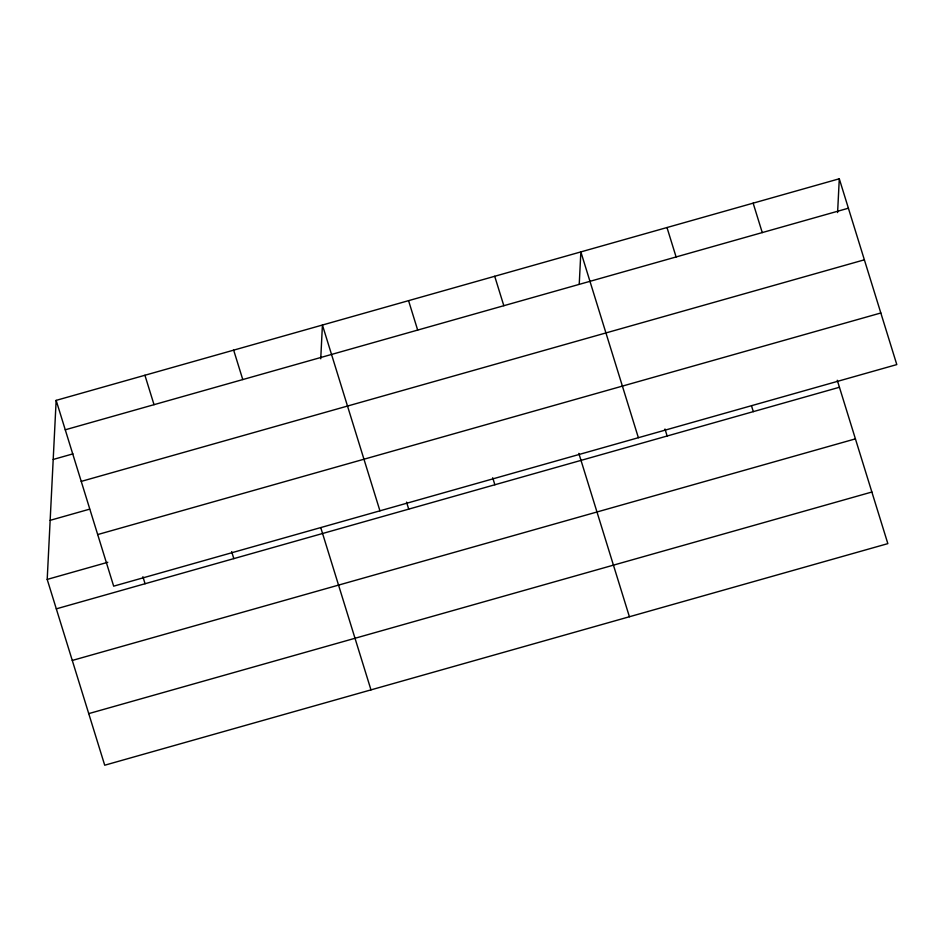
<?xml version="1.0" encoding="UTF-8"?>
<svg xmlns="http://www.w3.org/2000/svg" width="944" height="944" viewBox="0 0 944 944"><rect width="100%" height="100%" fill="white"/><g stroke="black" fill="none" stroke-linecap="round" stroke-linejoin="round"><path stroke-width="1.42" d="M837.269 380.255L887.844 543.626L104.713 765.218L47.2 579.415L56.156 400.374L839.287 178.782L896.8 364.585L113.669 586.165L56.156 400.374M320.736 358.791L322.423 325.031L379.936 510.822M579.238 284.262L580.855 251.906L638.368 437.697M837.599 212.553L839.287 178.782M65.266 429.791L848.396 208.211M53.206 459.457L72.924 453.875M81.243 481.393L864.374 259.812M50.15 520.333L89.597 509.17M97.692 534.564L880.823 312.983M47.2 579.415L107.781 562.282M56.31 608.845L839.44 387.264M72.287 660.446L855.417 438.866M88.736 713.617L871.867 492.025M753.147 203.161L762.256 232.59M751.566 406.038L753.3 411.643M666.995 227.539L676.105 256.969M664.977 429.013L667.148 436.01M578.837 453.38L629.412 616.751M494.715 276.285L503.825 305.714M492.697 477.758L494.868 484.768M408.563 300.652L417.673 330.081M406.545 502.125L408.717 509.135M320.842 527.908L370.98 689.875M233.664 350.141L242.773 379.571M231.646 551.615L233.817 558.624M144.916 375.252L154.025 404.681M142.898 576.725L145.069 583.734"/></g></svg>
